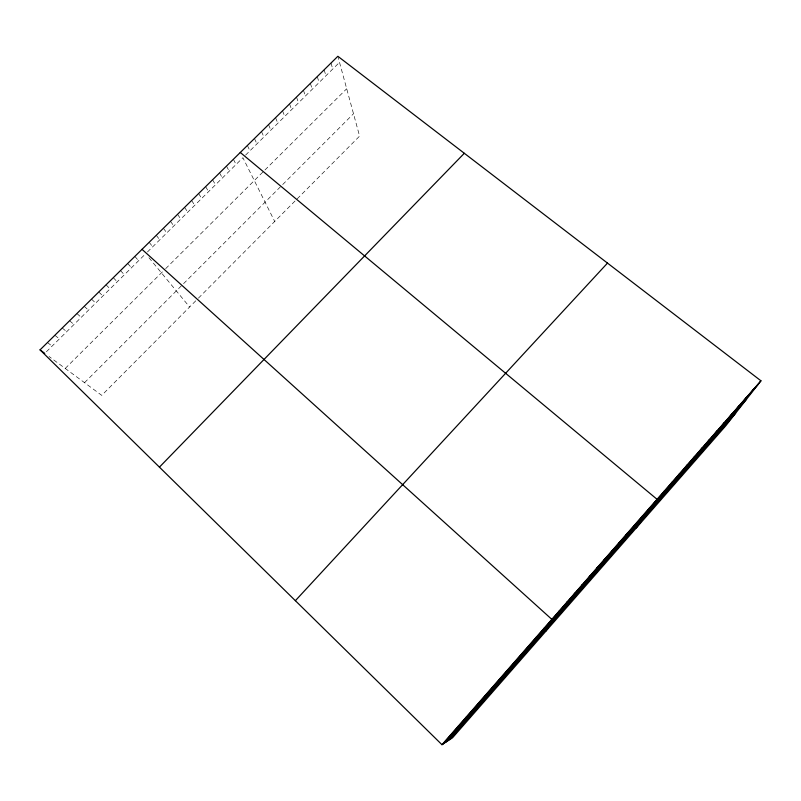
<?xml version="1.0" encoding="UTF-8"?>
<svg xmlns="http://www.w3.org/2000/svg" width="801" height="801" viewBox="0 0 801 801"><rect width="100%" height="100%" fill="white"/><g stroke="black" fill="none" stroke-linecap="round" stroke-linejoin="round"><path stroke-width="0.6" stroke-dasharray="4 3" d="M195.784 300.796L101.727 395.354L49.011 356.475M198.418 298.142L359.589 136.12L338.142 57.302M84.526 382.668L182.758 284.455M183.559 283.654L281.882 185.351M282.683 184.55L353.501 113.742M65.231 368.44L164.796 269.496M165.647 268.665L346.693 88.751M46.398 351.739L144.771 254.618M147.424 251.995L242.913 157.727L274.703 221.456M245.547 155.134L339.514 62.358M47.459 342.558L52.105 346.112M54.848 335.269L59.414 338.893M62.228 328.01L66.703 331.694M69.577 320.76L73.982 324.515M76.906 313.531L81.231 317.346M84.225 306.322L88.47 310.207M91.514 299.133L95.679 303.088M98.793 291.964L102.878 295.98M106.042 284.816L110.057 288.891M113.281 277.677L117.216 281.822M120.49 270.568L124.355 274.773M127.689 263.469L131.474 267.744M134.868 256.4L138.573 260.736M148.926 257.702L189.607 307.003M149.166 242.302L152.721 246.768M156.285 235.284L159.769 239.809M163.384 228.285L166.798 232.871M170.473 221.296L173.807 225.952M177.532 214.338L180.806 219.053M184.58 207.389L187.774 212.165M191.609 200.46L194.733 205.296M198.618 193.552L201.662 198.448M205.607 186.663L208.58 191.619M212.585 179.784L215.489 184.811M219.534 172.936L222.368 178.012M226.473 166.097L229.236 171.234M233.391 159.279L236.085 164.475M247.379 145.482L249.932 150.798M254.458 138.513L256.931 143.89M261.506 131.564L263.909 137.001M268.535 124.626L270.878 130.122M275.554 117.707L277.827 123.264M282.553 110.818L284.745 116.425M289.531 103.94L291.654 109.607M296.49 97.071L298.553 102.808M303.429 90.233L305.421 96.02M310.357 83.404L312.28 89.251M317.256 76.606L319.108 82.503M324.145 69.817L325.927 75.775M331.013 63.039L332.735 69.056"/><path stroke-width="1.2" d="M520.85 655.128L520.94 654.627M528.52 646.367L528.7 645.766M536.169 637.646L536.44 636.945M543.799 628.945L544.159 628.144M546.112 630.918L551.849 619.363L142.027 249.341M558.978 611.614L559.509 610.622M566.537 602.993L567.158 601.901M574.067 594.402L574.778 593.211M581.586 585.831L582.367 584.54M589.065 577.281L589.947 575.899M596.535 568.77L597.496 567.288M603.984 560.269L605.025 558.697M611.403 551.809L612.525 550.137M618.803 543.358L620.004 541.606M626.182 534.948L627.463 533.096M633.531 526.557L634.903 524.605M640.86 518.187L642.312 516.154M648.179 509.847L649.701 507.714M636.334 527.889L657.07 499.313L240.29 152.47M662.948 492.985L664.64 490.673M670.417 484.465L672.189 482.072M677.856 475.974L679.709 473.481M685.276 467.514L687.208 464.93M692.675 459.073L694.687 456.4M700.044 450.663L702.137 447.899M707.403 442.272L709.566 439.419M714.732 433.912L716.975 430.968M722.031 425.571L724.364 422.548M729.321 417.261L731.724 414.147M736.58 408.981L739.063 405.767M743.829 400.71L746.382 397.426M751.048 392.48L753.681 389.096M760.95 380.805L725.956 425.561L452.505 737.811L441.982 744.71L40.05 349.867L337.862 56.29L760.95 380.805L441.982 744.71M442.803 744.169L758.237 384.27M446.327 741.856L746.552 399.208M449.611 739.703L735.628 413.186M295.369 600.69L607.498 263.098M159.429 467.133L464.31 153.281M449.992 735.578L450.713 735.138M457.972 726.467L458.603 726.137M465.932 717.386L466.472 717.165M40.05 349.867L44.766 353.351"/></g></svg>
